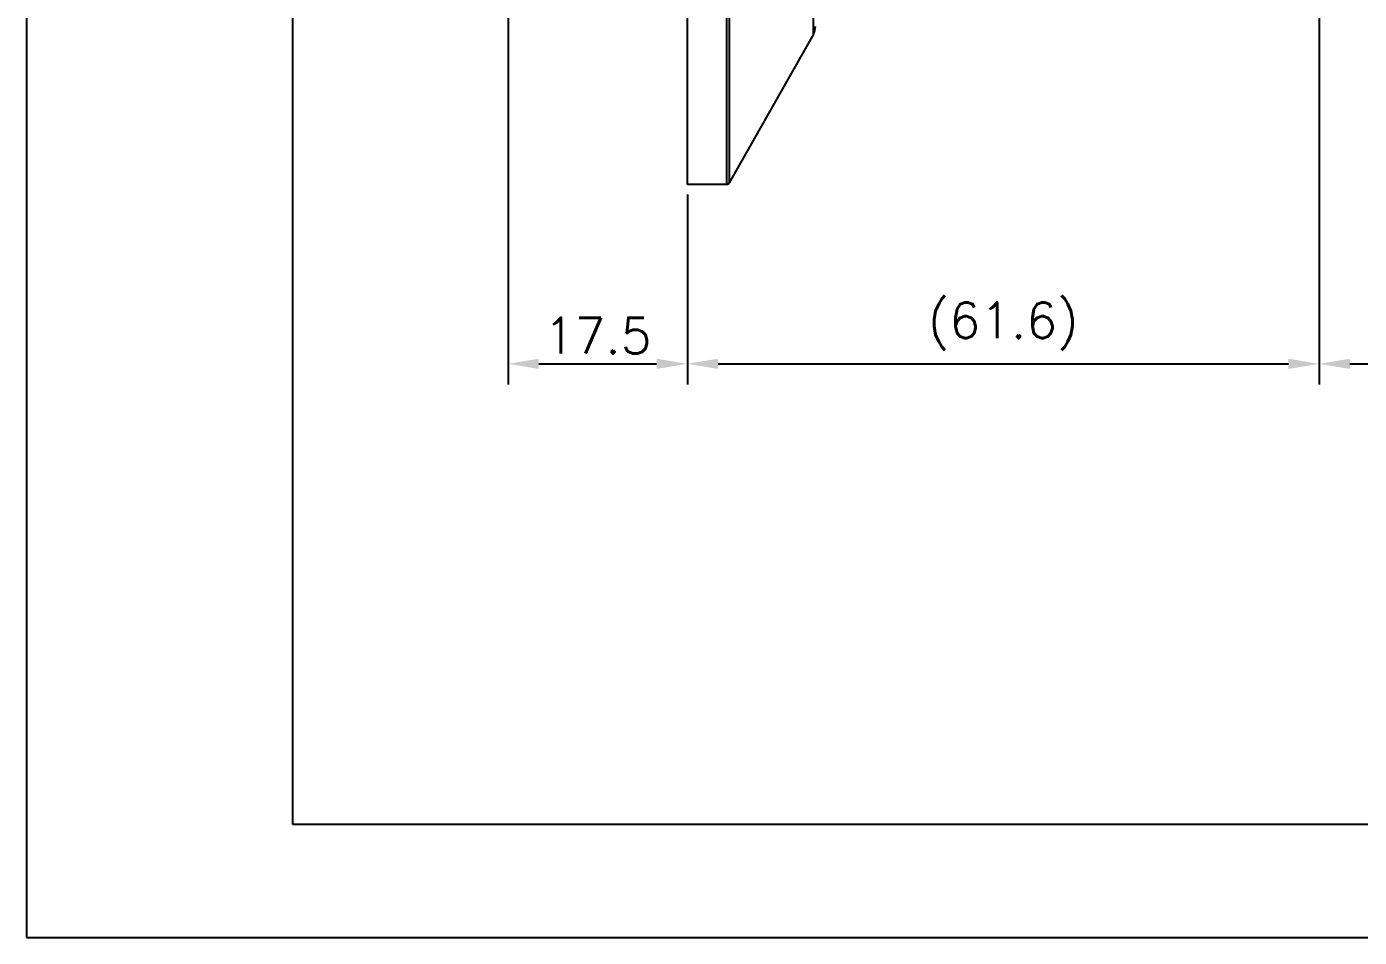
# Model space of a CAD drawing. Extents: x 6471 to 7065, y -5206 to -4786.
# Drawn here: x 6470.8 to 6600.9, y -5206.2 to -5117.3 of the extents above; entities that cross this region are included whole.
import ezdxf

# ---------------------------------------------------------------- set-up
doc = ezdxf.new("R2010")
doc.units = 0
doc.header["$LTSCALE"] = 7
doc.header["$MEASUREMENT"] = 0
doc.layers.get('0').update_dxf_attribs({"color": 2, "linetype": 'CONTINUOUS'})
for name, color, linetype in [('D', 2, 'CONTINUOUS'), ('DIM', 2, 'CONTINUOUS'), ('DWG', 7, 'CONTINUOUS'), ('TXT', 4, 'CONTINUOUS')]:
    doc.layers.add(name, color=color, linetype=linetype)
doc.styles.add('GHS', font='ROMANS.shx', dxfattribs={"bigfont": 'GHS.shx'})

msp = doc.modelspace()

# ---------------------------------------------------------------- linework, layer by layer
at = {"linetype": 'Continuous'}
msp.add_lwpolyline([(6470.771486190715, -5206.175494093426), (7064.771486190737, -5206.175494093426), (7064.771486190737, -4786.175494093419), (6470.771486190715, -4786.175494093419)], close=True, dxfattribs=at)
at = {"layer": 'D'}
for p, q in [((6596.969607013515, -5080.854805328007), (6596.969607013515, -5152.189195782002)), ((6599.969607013515, -5150.189195782002), (6663.969607011536, -5150.189195782002))]:
    msp.add_line(p, q, dxfattribs=at)
for points in [[(6593.969607049611, -5149.689195782002), (6593.969607049611, -5150.689195782002), (6596.969607049611, -5150.189195782002)], [(6599.969607013515, -5149.689195782002), (6599.969607013515, -5150.689195782002), (6596.969607013515, -5150.189195782002)]]:
    msp.add_solid(points, dxfattribs=at)
at = {"layer": 'DIM'}
for p, q in [((6596.969607049615, -5080.854318259007), (6596.969607049615, -5152.189195775985)), ((6517.778401351196, -5114.671255137408), (6517.778401351196, -5152.189195775985)), ((6535.278402114097, -5133.671212712408), (6535.278402114097, -5152.189195775985)), ((6520.778401351196, -5150.189195775985), (6532.278402114097, -5150.189195775985)), ((6538.278402114097, -5150.189195775985), (6593.969607049615, -5150.189195775985))]:
    msp.add_line(p, q, dxfattribs=at)
for points in [[(6520.778401351196, -5149.689195775985), (6520.778401351196, -5150.689195775985), (6517.778401351196, -5150.189195775985)], [(6532.278402114097, -5149.689195775985), (6532.278402114097, -5150.689195775985), (6535.278402114097, -5150.189195775985)], [(6538.278402114097, -5149.689195775985), (6538.278402114097, -5150.689195775985), (6535.278402114097, -5150.189195775985)], [(6593.969607049615, -5149.689195775985), (6593.969607049615, -5150.689195775985), (6596.969607049615, -5150.189195775985)]]:
    msp.add_solid(points, dxfattribs=at)
at = {"layer": 'DWG'}
for p, q in [((6535.278402114097, -5132.671212712408), (6535.278402114097, -5077.671297562309)), ((6539.103556629397, -5077.671255137408), (6539.103556629397, -5132.671255137306)), ((6539.364583013597, -5077.823386189408), (6539.364583013597, -5132.519124085407)), ((6547.583533619795, -5118.010600626909), (6547.583533619795, -5092.331909647808)), ((6547.583533619795, -5118.010600626909), (6539.364583000596, -5132.519124108407)), ((6539.103556629095, -5132.671255137408), (6535.278402114097, -5132.671255137408))]:
    msp.add_line(p, q, dxfattribs=at)
for centre, radius, start, end in [((6546.278402114097, -5117.271255137406), 1.5, 330.4688289664959, 0), ((6539.103556627596, -5132.371255137408), 0.3, 270, 330.4688568250364)]:
    msp.add_arc(centre, radius, start, end, dxfattribs=at)
at = {"layer": 'TXT', "color": 4}
msp.add_line((6496.771486190712, -5195.17549409343), (6496.771486190712, -4805.17549409343), dxfattribs=at)
at = {"layer": 'TXT', "color": 4, "linetype": 'Continuous'}
msp.add_line((7050.771486190715, -5195.17549409343), (6496.771486190712, -5195.17549409343), dxfattribs=at)

# ---------------------------------------------------------------- texts
at = {"layer": 'DIM', "char_height": 3.5, "attachment_point": 5, "style": 'GHS'}
for s, insert in [('\\A1;(61.6)', (6566.124004581856, -5146.522529109318)), ('\\A1;17.5', (6526.528401732647, -5147.439195775985))]:
    msp.add_mtext(s, dxfattribs=dict(at, insert=insert))

doc.saveas('drawing.dxf')
